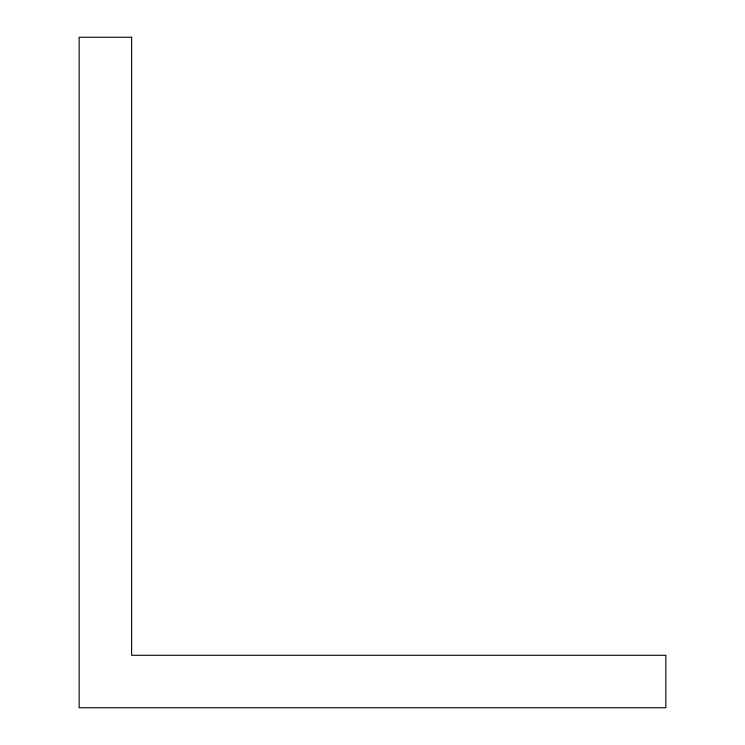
<?xml version="1.0" encoding="UTF-8"?>
<svg xmlns="http://www.w3.org/2000/svg" width="745" height="745" viewBox="0 0 745 745"><rect width="100%" height="100%" fill="white"/><g stroke="black" fill="none" stroke-linecap="round" stroke-linejoin="round"><path stroke-width="1.12" d="M131.623 37.25L79.156 37.25L79.156 707.75L665.844 707.75L665.844 655.283L131.623 655.283L131.623 37.25"/></g></svg>
